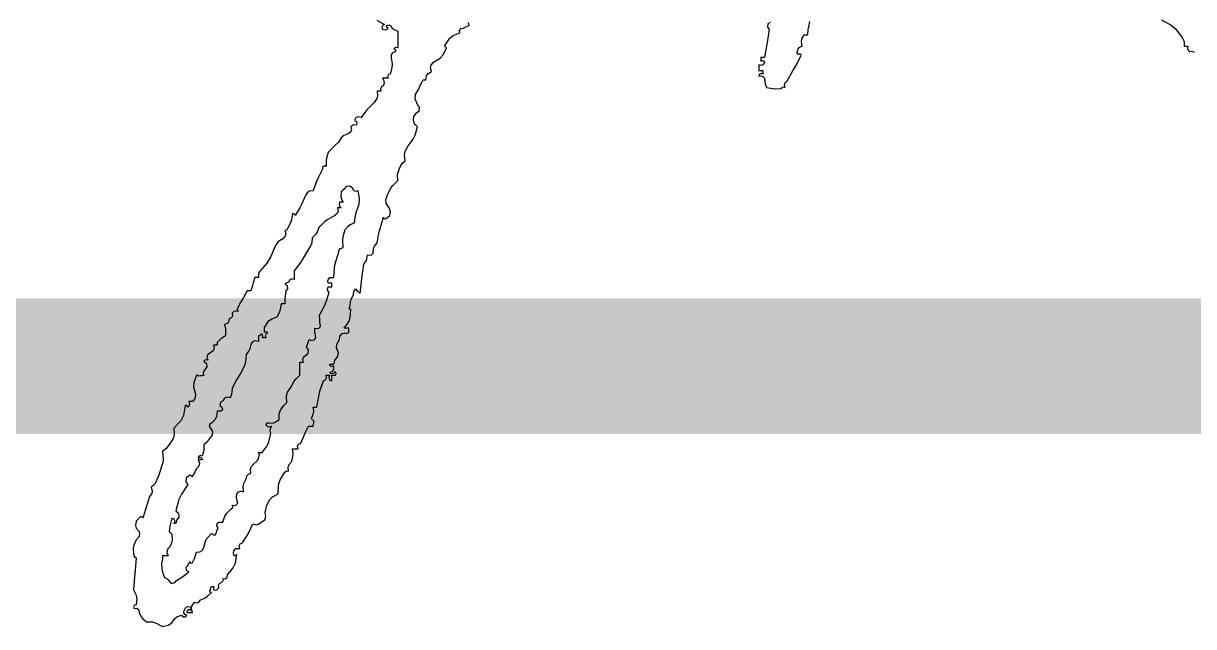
# Model space of a CAD drawing. Header units: millimetres. Extents: x 2359 to 61759, y 2141 to 44141.
# Drawn here: x 58725 to 59374, y 12365 to 12699 of the extents above; entities that cross this region are included whole.
import ezdxf

# ---------------------------------------------------------------- set-up
doc = ezdxf.new("R2010")
doc.units = ezdxf.units.MM
doc.header["$LTSCALE"] = 800
doc.layers.add('SX-TK-HF-20190012-S001-QM$0$电子签明', color=7, linetype='Continuous')

# ---------------------------------------------------------------- blocks, each defined once
blk = doc.blocks.new('AX-TK-HF-20190012-S001-TQ2$0$BZTQ')
at = {"color": 4, "const_width": 0.75}
blk.add_lwpolyline([(-70, 93.6755), (0, 93.6755)], dxfattribs=at)
blk = doc.blocks.new('AX-TK-HF-20190012-S001-TQ2')
blk.add_blockref('AX-TK-HF-20190012-S001-TQ2$0$BZTQ', (0, 0))
blk = doc.blocks.new('SX-TK-HF-20190012-S001-QM$0$马传喜', base_point=(11.4818, 19.8022))
at = {"layer": 'SX-TK-HF-20190012-S001-QM$0$电子签明'}
for points in [[(29.6098, 21.6922), (29.5926, 21.6827), (29.589, 21.6574), (29.6029, 21.6435), (29.5893, 21.5601), (29.5823, 21.5185), (29.5681, 21.4352), (29.557, 21.4352), (29.5515, 21.4352), (29.5403, 21.4352), (29.5403, 21.424), (29.5403, 21.4185), (29.5403, 21.4074), (29.5509, 21.4117), (29.5608, 21.4093), (29.5681, 21.4004), (29.5597, 21.3838), (29.5448, 21.3764), (29.5265, 21.3796), (29.5265, 21.3629), (29.5265, 21.3546), (29.5265, 21.3379), (29.5376, 21.3379), (29.5431, 21.3379), (29.5542, 21.3379), (29.5542, 21.3268), (29.5542, 21.3212), (29.5542, 21.3101), (29.5436, 21.3165), (29.5278, 21.3086), (29.5265, 21.2962), (29.5439, 21.2982), (29.5554, 21.2944), (29.5681, 21.2823), (29.5704, 21.2541), (29.5732, 21.2398), (29.582, 21.2129), (29.6259, 21.2055), (29.6487, 21.2041), (29.6932, 21.2059), (29.7005, 21.2148), (29.7104, 21.2172), (29.7209, 21.2129), (29.7143, 21.232), (29.7191, 21.2488), (29.7348, 21.2615), (29.7767, 21.3364), (29.7976, 21.3739), (29.839, 21.4491), (29.8369, 21.4576), (29.825, 21.4615), (29.8182, 21.456), (29.8099, 21.4588), (29.8062, 21.4696), (29.8112, 21.4768), (29.8163, 21.4979), (29.8261, 21.5098), (29.846, 21.5185), (29.8408, 21.5519), (29.8442, 21.5719), (29.8599, 21.6019), (29.871, 21.6019), (29.8765, 21.6019), (29.8876, 21.6019), (29.8909, 21.641), (29.8937, 21.6606), (29.9015, 21.6991)], [(32.4994, 21.713), (32.5696, 21.6732), (32.6026, 21.6448), (32.6522, 21.581), (32.6628, 21.5577), (32.6659, 21.5441), (32.6661, 21.5185), (32.6772, 21.5185), (32.6827, 21.5185), (32.6938, 21.5185), (32.6919, 21.5011), (32.6957, 21.4896), (32.7077, 21.4768), (32.7261, 21.48), (32.7409, 21.4726)], [(26.7057, 21.7091), (26.7619, 21.6783), (26.7484, 21.6719), (26.7426, 21.6575), (26.748, 21.6435), (26.7642, 21.6386), (26.776, 21.6406), (26.7897, 21.6505), (26.7811, 21.6555), (26.7772, 21.6614), (26.7758, 21.6713), (26.7942, 21.6745), (26.809, 21.6671), (26.8175, 21.6505), (26.8337, 21.6412), (26.842, 21.637), (26.8592, 21.6296), (26.8592, 21.5796), (26.8592, 21.5546), (26.8592, 21.5046), (26.8486, 21.509), (26.8387, 21.5065), (26.8314, 21.4977), (26.8399, 21.4955), (26.8439, 21.4837), (26.8383, 21.4768), (26.8198, 21.4692), (26.8105, 21.4552), (26.8106, 21.4352), (26.8176, 21.3856), (26.8161, 21.3586), (26.8036, 21.3101), (26.7913, 21.3088), (26.7834, 21.293), (26.7897, 21.2823), (26.7731, 21.2823), (26.7647, 21.2823), (26.748, 21.2823), (26.7577, 21.2622), (26.7594, 21.2487), (26.755, 21.2268), (26.7384, 21.2183), (26.731, 21.2035), (26.7342, 21.1851), (26.723, 21.1851), (26.7175, 21.1851), (26.7064, 21.1851), (26.7092, 21.1509), (26.7041, 21.1307), (26.6855, 21.1018), (26.6441, 21.0596), (26.6246, 21.0372), (26.5883, 20.9906), (26.5677, 20.9955), (26.5504, 20.988), (26.5397, 20.9698), (26.5532, 20.9635), (26.559, 20.949), (26.5536, 20.935), (26.5361, 20.937), (26.5247, 20.9332), (26.5119, 20.9212), (26.5186, 20.9021), (26.5138, 20.8852), (26.498, 20.8725), (26.4612, 20.8581), (26.443, 20.8432), (26.4216, 20.81), (26.391, 20.7795), (26.3757, 20.7642), (26.3452, 20.7336), (26.3341, 20.693), (26.3312, 20.6715), (26.3313, 20.6294), (26.3181, 20.6337), (26.303, 20.6225), (26.3035, 20.6086), (26.2718, 20.5465), (26.2578, 20.5143), (26.234, 20.4488), (26.2079, 20.4465), (26.192, 20.4365), (26.1785, 20.4141), (26.1515, 20.354), (26.1361, 20.3246), (26.1021, 20.2682), (26.097, 20.2769), (26.0912, 20.2808), (26.0812, 20.2821), (26.0749, 20.236), (26.0676, 20.2125), (26.0465, 20.171), (26.0414, 20.1623), (26.0356, 20.1584), (26.0257, 20.1571), (26.0319, 20.1322), (26.0279, 20.1144), (26.0118, 20.0946), (25.9856, 20.081), (25.9732, 20.0701), (25.9562, 20.046), (25.919, 19.9587), (25.8928, 19.9166), (25.8312, 19.8445), (25.8312, 19.8306), (25.8312, 19.8237), (25.8312, 19.8098), (25.8201, 19.8098), (25.8145, 19.8098), (25.8034, 19.8098), (25.7923, 19.7709), (25.7867, 19.7514), (25.7756, 19.7125), (25.7645, 19.7125), (25.7589, 19.7125), (25.7478, 19.7125), (25.7169, 19.6572), (25.7016, 19.6294), (25.6714, 19.5736), (25.6768, 19.5706), (25.6792, 19.5659), (25.6784, 19.5597), (25.6609, 19.5617), (25.6495, 19.5579), (25.6367, 19.5458), (25.6399, 19.5275), (25.6324, 19.5126), (25.6158, 19.5042), (25.6107, 19.4831), (25.6009, 19.4713), (25.5811, 19.4625), (25.5874, 19.4296), (25.5888, 19.4126), (25.5881, 19.3791), (25.5614, 19.3621), (25.5487, 19.3522), (25.5255, 19.3305), (25.5255, 19.3222), (25.5255, 19.318), (25.5255, 19.3097), (25.5144, 19.3097), (25.5089, 19.3097), (25.4978, 19.3097), (25.5036, 19.2867), (25.4964, 19.2676), (25.4769, 19.2541), (25.4574, 19.2406), (25.4503, 19.2216), (25.4561, 19.1985), (25.4455, 19.2029), (25.4356, 19.2004), (25.4283, 19.1916), (25.4477, 19.1756), (25.4507, 19.149), (25.4352, 19.1291), (25.4253, 19.1154), (25.4234, 19.1036), (25.4283, 19.0874), (25.4118, 19.0839), (25.4034, 19.0825), (25.3866, 19.0805), (25.3836, 19.0859), (25.3789, 19.0882), (25.3727, 19.0874), (25.3534, 19.0352), (25.3518, 19.0023), (25.3658, 18.9485), (25.3644, 18.9248), (25.3595, 18.9117), (25.3449, 18.8929), (25.3338, 18.8929), (25.3283, 18.8929), (25.3172, 18.8929), (25.3221, 18.8768), (25.3201, 18.8649), (25.3102, 18.8512), (25.3052, 18.8599), (25.2993, 18.8638), (25.2894, 18.8651), (25.2775, 18.7915), (25.2578, 18.7521), (25.206, 18.6984), (25.2094, 18.6527), (25.2027, 18.626), (25.1782, 18.5873), (25.16, 18.5593), (25.1484, 18.5462), (25.1227, 18.5248), (25.1267, 18.4718), (25.1237, 18.4437), (25.1088, 18.3928), (25.0947, 18.3502), (25.0863, 18.3292), (25.0671, 18.2886), (25.056, 18.2775), (25.0504, 18.2719), (25.0393, 18.2608), (25.0469, 18.2335), (25.0429, 18.2137), (25.0254, 18.1914), (25.0056, 18.1276), (24.9959, 18.0956), (24.9768, 18.0316), (24.9746, 18.0401), (24.9628, 18.0441), (24.956, 18.0386), (24.9449, 18.0274), (24.9393, 18.0219), (24.9282, 18.0108), (24.923, 17.9795), (24.9287, 17.9587), (24.949, 17.9344), (24.952, 17.9082), (24.9463, 17.891), (24.9282, 17.8718), (24.9107, 17.8331), (24.9061, 17.8101), (24.9073, 17.7677), (24.9099, 17.754), (24.9158, 17.7461), (24.9282, 17.7399), (24.9196, 17.6454), (24.9154, 17.5982), (24.9073, 17.5037), (24.9273, 17.4631), (24.932, 17.4376), (24.9282, 17.3926), (24.9158, 17.3912), (24.9079, 17.3755), (24.9143, 17.3648), (24.932, 17.3669), (24.9472, 17.3547), (24.949, 17.337), (24.9646, 17.305), (24.9768, 17.2897), (25.0046, 17.2675), (25.0477, 17.2668), (25.071, 17.2606), (25.123, 17.2319), (25.1632, 17.242), (25.1921, 17.2606), (25.2118, 17.2902), (25.2284, 17.3035), (25.2616, 17.3162), (25.2733, 17.3043), (25.2915, 17.3043), (25.3033, 17.3162), (25.2883, 17.3224), (25.2809, 17.3348), (25.2824, 17.3509), (25.2925, 17.3709), (25.3087, 17.3801), (25.3311, 17.3787), (25.3311, 17.3676), (25.3311, 17.362), (25.3311, 17.3509), (25.3204, 17.3572), (25.3046, 17.3494), (25.3033, 17.337), (25.3199, 17.337), (25.3283, 17.337), (25.3449, 17.337), (25.3365, 17.3669), (25.3404, 17.3884), (25.3588, 17.4134), (25.3757, 17.4086), (25.3899, 17.4133), (25.4005, 17.4273), (25.4366, 17.4448), (25.4539, 17.4563), (25.4839, 17.4829), (25.4754, 17.485), (25.4714, 17.4969), (25.4769, 17.5037), (25.4795, 17.5174), (25.4854, 17.5252), (25.4978, 17.5315), (25.4978, 17.5204), (25.4978, 17.5148), (25.4978, 17.5037), (25.5152, 17.5017), (25.5267, 17.5055), (25.5394, 17.5176), (25.5362, 17.536), (25.5437, 17.5508), (25.5603, 17.5593), (25.5691, 17.5666), (25.5716, 17.5765), (25.5672, 17.5871), (25.5849, 17.585), (25.6001, 17.5972), (25.602, 17.6148), (25.6449, 17.6664), (25.6608, 17.7014), (25.6714, 17.7677), (25.6664, 17.759), (25.6605, 17.7551), (25.6506, 17.7538), (25.6462, 17.7762), (25.65, 17.7916), (25.6645, 17.8093), (25.6756, 17.8093), (25.6811, 17.8093), (25.6922, 17.8093), (25.6891, 17.8277), (25.6965, 17.8425), (25.7131, 17.851), (25.7469, 17.9047), (25.7623, 17.9326), (25.7895, 17.9899), (25.8143, 17.9837), (25.8321, 17.9876), (25.852, 18.0038), (25.8769, 18.0204), (25.8864, 18.0441), (25.8798, 18.0733), (25.8853, 18.0955), (25.8881, 18.1066), (25.8937, 18.1289), (25.9156, 18.1706), (25.9353, 18.1903), (25.977, 18.2122), (25.9799, 18.2789), (25.9908, 18.315), (26.0257, 18.372), (26.0343, 18.3795), (26.0423, 18.3815), (26.0534, 18.3789), (26.0495, 18.4076), (26.0552, 18.4266), (26.0743, 18.4484), (26.0851, 18.4858), (26.0867, 18.507), (26.0812, 18.5456), (26.0979, 18.5456), (26.1062, 18.5456), (26.1229, 18.5456), (26.1197, 18.564), (26.1271, 18.5788), (26.1437, 18.5873), (26.1659, 18.6373), (26.177, 18.6623), (26.1993, 18.7123), (26.2132, 18.7123), (26.2201, 18.7123), (26.234, 18.7123), (26.2376, 18.7288), (26.239, 18.7372), (26.241, 18.754), (26.2288, 18.7565), (26.2218, 18.7705), (26.2271, 18.7818), (26.2379, 18.8075), (26.2396, 18.8239), (26.234, 18.8512), (26.2452, 18.8512), (26.2507, 18.8512), (26.2618, 18.8512), (26.2755, 18.9303), (26.2853, 18.9696), (26.3104, 19.0457), (26.327, 19.0542), (26.3345, 19.069), (26.3313, 19.0874), (26.3424, 19.0874), (26.348, 19.0874), (26.3591, 19.0874), (26.3495, 19.0727), (26.3564, 19.0517), (26.373, 19.0457), (26.373, 19.0624), (26.373, 19.0707), (26.373, 19.0874), (26.3841, 19.0874), (26.3896, 19.0874), (26.4007, 19.0874), (26.4051, 19.098), (26.4026, 19.1079), (26.3938, 19.1152), (26.3885, 19.1021), (26.369, 19.0982), (26.3591, 19.1082), (26.3791, 19.1183), (26.3883, 19.1345), (26.3869, 19.1569), (26.3762, 19.1505), (26.3604, 19.1584), (26.3591, 19.1708), (26.3767, 19.1687), (26.392, 19.1808), (26.3938, 19.1985), (26.4101, 19.2173), (26.4164, 19.2298), (26.4216, 19.2541), (26.4077, 19.2906), (26.4097, 19.3172), (26.4285, 19.3514), (26.431, 19.3769), (26.4454, 19.3937), (26.4702, 19.4), (26.481, 19.396), (26.4903, 19.3984), (26.498, 19.4069), (26.498, 19.418), (26.498, 19.4236), (26.498, 19.4347), (26.4841, 19.4347), (26.4771, 19.4347), (26.4633, 19.4347), (26.4975, 19.4826), (26.5088, 19.5148), (26.5119, 19.5736), (26.5057, 19.5743), (26.5018, 19.5822), (26.5049, 19.5875), (26.5094, 19.6277), (26.5153, 19.6482), (26.5327, 19.6848), (26.5357, 19.7021), (26.5386, 19.7108), (26.5466, 19.7264), (26.5605, 19.7125), (26.5674, 19.7056), (26.5813, 19.6917), (26.5921, 19.7779), (26.5977, 19.821), (26.6091, 19.907), (26.6251, 19.9323), (26.631, 19.9472), (26.6369, 19.9765), (26.6544, 19.9745), (26.6658, 19.9783), (26.6786, 19.9904), (26.6806, 20.0228), (26.6871, 20.0406), (26.7064, 20.0668), (26.7168, 20.1259), (26.7238, 20.1552), (26.7411, 20.2127), (26.7467, 20.2293), (26.7494, 20.2377), (26.755, 20.2543), (26.7572, 20.2458), (26.769, 20.2419), (26.7758, 20.2474), (26.7999, 20.268), (26.8069, 20.2938), (26.7967, 20.3238), (26.7751, 20.3566), (26.7713, 20.3835), (26.7828, 20.421), (26.8067, 20.4669), (26.8226, 20.4887), (26.8592, 20.5252), (26.8583, 20.5618), (26.8612, 20.581), (26.8731, 20.6155), (26.8848, 20.6407), (26.8938, 20.6528), (26.9147, 20.6711), (26.909, 20.716), (26.914, 20.7425), (26.9356, 20.7822), (26.9729, 20.8319), (26.9877, 20.8615), (27.005, 20.9212), (26.9967, 20.9295), (26.9925, 20.9337), (26.9842, 20.942), (26.9749, 20.9745), (26.9787, 20.9976), (26.9981, 21.0253), (27.0175, 21.0414), (27.0205, 21.068), (27.005, 21.0879), (26.9883, 21.1291), (26.9902, 21.1602), (27.012, 21.199), (27.0259, 21.2268), (27.0328, 21.2407), (27.0467, 21.2685), (27.0551, 21.2685), (27.0592, 21.2685), (27.0676, 21.2685), (27.0716, 21.2982), (27.0833, 21.3158), (27.1092, 21.331), (27.1021, 21.3584), (27.106, 21.3779), (27.1231, 21.4004), (27.1717, 21.4303), (27.1939, 21.4541), (27.2204, 21.5046), (27.2108, 21.5109), (27.2079, 21.5224), (27.2134, 21.5324), (27.2439, 21.5762), (27.2682, 21.5956), (27.3176, 21.6158), (27.3155, 21.6334), (27.3277, 21.6487), (27.3454, 21.6505), (27.3614, 21.66), (27.3698, 21.6642), (27.3871, 21.6713), (27.3827, 21.6938)]]:
    blk.add_lwpolyline(points, dxfattribs=at)
blk.add_lwpolyline([(25.1861, 17.5494), (25.2142, 17.5574), (25.2269, 17.5732), (25.2641, 17.5965), (25.2822, 17.609), (25.3172, 17.6357), (25.2999, 17.6451), (25.2963, 17.6704), (25.3102, 17.6843), (25.3158, 17.6954), (25.3186, 17.701), (25.3241, 17.7121), (25.3263, 17.7036), (25.3381, 17.6996), (25.3449, 17.7051), (25.3587, 17.7346), (25.3644, 17.7501), (25.3727, 17.7816), (25.3988, 17.7839), (25.4147, 17.7938), (25.4283, 17.8163), (25.4407, 17.8619), (25.4529, 17.8848), (25.4839, 17.9205), (25.494, 17.9133), (25.4998, 17.9104), (25.5117, 17.9066), (25.52, 17.9288), (25.5242, 17.9399), (25.5325, 17.9621), (25.5227, 17.976), (25.5257, 17.9939), (25.5394, 18.0038), (25.5505, 18.0038), (25.5561, 18.0038), (25.5672, 18.0038), (25.5822, 18.0476), (25.5962, 18.0693), (25.6297, 18.1011), (25.6386, 18.1084), (25.641, 18.1183), (25.6367, 18.1289), (25.6541, 18.1269), (25.6656, 18.1307), (25.6784, 18.1427), (25.6702, 18.1695), (25.6687, 18.1844), (25.6714, 18.2122), (25.6841, 18.228), (25.7009, 18.2328), (25.72, 18.2261), (25.7182, 18.2658), (25.7229, 18.2879), (25.7409, 18.3233), (25.746, 18.3444), (25.7558, 18.3562), (25.7756, 18.365), (25.7716, 18.3938), (25.7773, 18.4127), (25.7964, 18.4345), (25.8209, 18.4558), (25.8308, 18.4724), (25.8381, 18.5039), (25.8327, 18.507), (25.8303, 18.5117), (25.8312, 18.5178), (25.8423, 18.5178), (25.8478, 18.5178), (25.859, 18.5178), (25.8943, 18.5675), (25.9078, 18.5974), (25.9215, 18.6567), (25.917, 18.6787), (25.9187, 18.6921), (25.9284, 18.7123), (25.913, 18.7054), (25.8991, 18.7077), (25.8867, 18.7193), (25.8893, 18.7314), (25.9033, 18.7384), (25.9145, 18.7332), (25.9443, 18.7365), (25.9602, 18.7428), (25.984, 18.7609), (25.9848, 18.8049), (25.993, 18.8295), (26.0187, 18.8651), (26.027, 18.8735), (26.0312, 18.8776), (26.0396, 18.886), (26.0383, 18.9352), (26.0466, 18.9633), (26.0743, 19.0041), (26.0929, 19.0414), (26.1062, 19.0591), (26.1368, 19.0874), (26.1368, 19.1263), (26.1368, 19.1458), (26.1368, 19.1846), (26.1479, 19.1846), (26.1535, 19.1846), (26.1646, 19.1846), (26.1579, 19.2037), (26.1627, 19.2206), (26.1785, 19.2333), (26.1979, 19.2493), (26.2008, 19.2759), (26.1854, 19.2958), (26.1938, 19.318), (26.1979, 19.3291), (26.2063, 19.3514), (26.2253, 19.3447), (26.2422, 19.3495), (26.2549, 19.3652), (26.2496, 19.3927), (26.2482, 19.4068), (26.2479, 19.4347), (26.2654, 19.4327), (26.2768, 19.4365), (26.2896, 19.4486), (26.2853, 19.4818), (26.2839, 19.4985), (26.2827, 19.5319), (26.3163, 19.5959), (26.3304, 19.6298), (26.3521, 19.6987), (26.3422, 19.7123), (26.3402, 19.7242), (26.3452, 19.7403), (26.3563, 19.7403), (26.3618, 19.7403), (26.373, 19.7403), (26.373, 19.7514), (26.373, 19.757), (26.373, 19.7681), (26.3618, 19.7681), (26.3563, 19.7681), (26.3452, 19.7681), (26.3432, 19.7856), (26.347, 19.797), (26.3591, 19.8098), (26.3702, 19.8098), (26.3757, 19.8098), (26.3869, 19.8098), (26.3929, 19.8831), (26.4, 19.92), (26.4216, 19.9904), (26.4267, 20.0115), (26.4365, 20.0232), (26.4563, 20.0321), (26.454, 20.0851), (26.4569, 20.1127), (26.4702, 20.164), (26.4929, 20.1892), (26.5082, 20.1999), (26.5397, 20.2127), (26.5486, 20.2692), (26.5557, 20.2975), (26.5744, 20.3516), (26.5769, 20.3905), (26.5754, 20.4107), (26.5674, 20.4488), (26.5491, 20.4456), (26.5342, 20.4531), (26.5258, 20.4697), (26.5057, 20.4848), (26.4795, 20.4819), (26.4633, 20.4627), (26.4549, 20.4544), (26.4508, 20.4502), (26.4424, 20.4419), (26.438, 20.4111), (26.4413, 20.3927), (26.4563, 20.3655), (26.4452, 20.3655), (26.4396, 20.3655), (26.4285, 20.3655), (26.4265, 20.348), (26.4304, 20.3366), (26.4424, 20.3238), (26.4313, 20.3238), (26.4257, 20.3238), (26.4146, 20.3238), (26.4204, 20.3008), (26.4133, 20.2818), (26.3938, 20.2682), (26.3422, 20.2387), (26.3177, 20.22), (26.2757, 20.1779), (26.2641, 20.1436), (26.2532, 20.1266), (26.2271, 20.1015), (26.2248, 20.0665), (26.2185, 20.0476), (26.1993, 20.0182), (26.1614, 19.9519), (26.1405, 19.9198), (26.0951, 19.8584), (26.0951, 19.8334), (26.0951, 19.8209), (26.0951, 19.7959), (26.0768, 19.7991), (26.0619, 19.7917), (26.0534, 19.7751), (26.0423, 19.7695), (26.0368, 19.7667), (26.0257, 19.7612), (26.0429, 19.7517), (26.0465, 19.7264), (26.0326, 19.7125), (26.0275, 19.6739), (26.0261, 19.6543), (26.0257, 19.6153), (26.0145, 19.6153), (26.009, 19.6153), (25.9979, 19.6153), (25.992, 19.5753), (25.9863, 19.5551), (25.9701, 19.5181), (25.9238, 19.5005), (25.9008, 19.4825), (25.8728, 19.4417), (25.8728, 19.4278), (25.8728, 19.4208), (25.8728, 19.4069), (25.8834, 19.4113), (25.8933, 19.4088), (25.9006, 19.4), (25.8871, 19.3937), (25.8813, 19.3792), (25.8867, 19.3652), (25.8756, 19.3652), (25.8701, 19.3652), (25.859, 19.3652), (25.8633, 19.3758), (25.8608, 19.3857), (25.852, 19.393), (25.847, 19.3844), (25.8411, 19.3805), (25.8312, 19.3791), (25.8312, 19.3625), (25.8312, 19.3541), (25.8312, 19.3375), (25.8081, 19.3433), (25.7891, 19.3361), (25.7756, 19.3166), (25.767, 19.2842), (25.7596, 19.2681), (25.7409, 19.2402), (25.7353, 19.1825), (25.7263, 19.1526), (25.6992, 19.1013), (25.6717, 19.0584), (25.6591, 19.036), (25.6367, 18.9902), (25.6344, 18.9619), (25.6316, 18.9476), (25.6228, 18.9207), (25.5998, 18.9265), (25.5808, 18.9194), (25.5672, 18.8999), (25.5502, 18.8901), (25.5467, 18.8654), (25.5603, 18.8512), (25.5642, 18.8405), (25.5619, 18.8311), (25.5533, 18.8235), (25.5422, 18.8235), (25.5367, 18.8235), (25.5255, 18.8235), (25.5213, 18.7839), (25.5112, 18.762), (25.4839, 18.7332), (25.4708, 18.7277), (25.467, 18.7085), (25.4769, 18.6984), (25.4925, 18.672), (25.49, 18.6453), (25.47, 18.622), (25.4557, 18.6007), (25.4472, 18.5907), (25.4283, 18.5734), (25.4283, 18.5396), (25.4253, 18.522), (25.4144, 18.49), (25.4037, 18.4964), (25.388, 18.4885), (25.3866, 18.4762), (25.3973, 18.4825), (25.4131, 18.4746), (25.4144, 18.4623), (25.4033, 18.4623), (25.3977, 18.4623), (25.3866, 18.4623), (25.3957, 18.4383), (25.3911, 18.4176), (25.3727, 18.3997), (25.3619, 18.3733), (25.3547, 18.3604), (25.338, 18.3372), (25.3358, 18.3457), (25.324, 18.3497), (25.3172, 18.3442), (25.2978, 18.3282), (25.2948, 18.3015), (25.3102, 18.2817), (25.263, 18.2101), (25.2441, 18.1695), (25.2199, 18.0872), (25.2412, 18.0691), (25.2441, 18.0397), (25.2269, 18.0177), (25.2243, 18.0041), (25.2184, 17.9962), (25.206, 17.9899), (25.2156, 18.0046), (25.2086, 18.0256), (25.1921, 18.0316), (25.1814, 17.9933), (25.1772, 17.9737), (25.1713, 17.9344), (25.1796, 17.926), (25.1838, 17.9219), (25.1921, 17.9135), (25.1931, 17.877), (25.1901, 17.8578), (25.1782, 17.8232), (25.1581, 17.8033), (25.1534, 17.7799), (25.1644, 17.7538), (25.1477, 17.7538), (25.1393, 17.7538), (25.1227, 17.7538), (25.1212, 17.7314), (25.1198, 17.7202), (25.1157, 17.6982), (25.1185, 17.6558), (25.1228, 17.6342), (25.1366, 17.594), (25.1557, 17.5839), (25.1648, 17.5763)], close=True, dxfattribs=at)
blk = doc.blocks.new('SX-TK-HF-20190012-S001-QM')
at = {"xscale": 0.75, "yscale": 0.75, "zscale": 0.75}
blk.add_blockref('SX-TK-HF-20190012-S001-QM$0$马传喜', (-29.7942, 94.1608), dxfattribs=at)
blk = doc.blocks.new('SX-TK-HF-20190012-S001')
for name in ['AX-TK-HF-20190012-S001-TQ2', 'SX-TK-HF-20190012-S001-QM']:
    blk.add_blockref(name, (0, 0))

msp = doc.modelspace()

# ---------------------------------------------------------------- block references
at = {"xscale": 99.99999995327077, "yscale": 99.99999995327077, "zscale": 99.99999995327077}
msp.add_blockref('SX-TK-HF-20190012-S001', (60758.9, 3141.28), dxfattribs=at)

doc.saveas('drawing.dxf')
